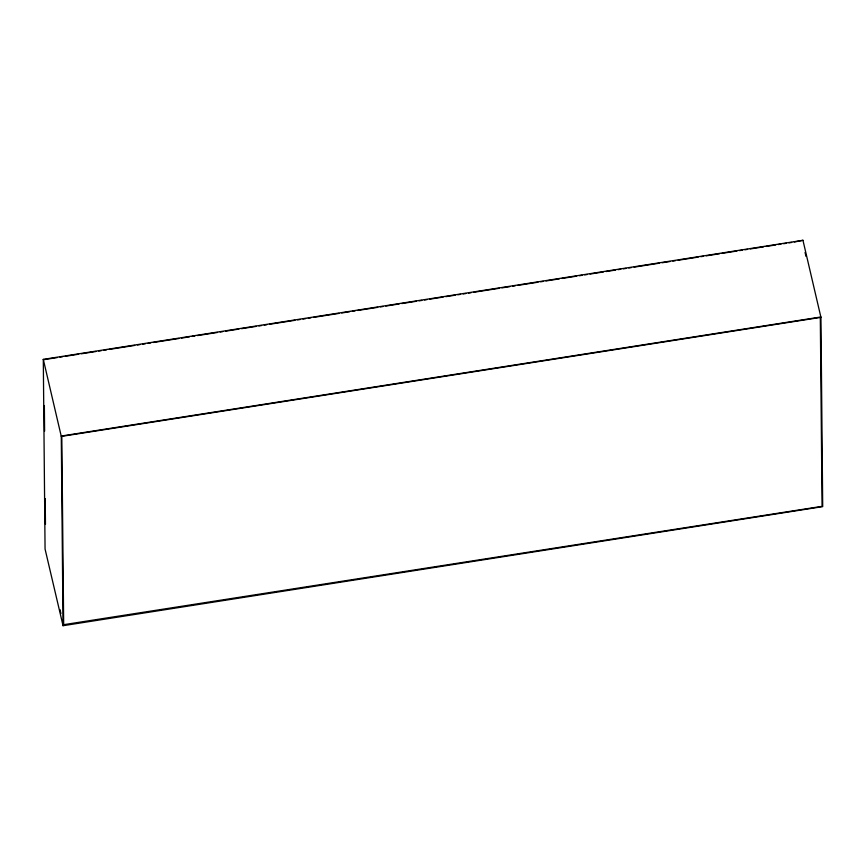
<?xml version="1.0" encoding="UTF-8"?>
<svg xmlns="http://www.w3.org/2000/svg" width="866" height="866" viewBox="0 0 866 866"><rect width="100%" height="100%" fill="white"/><g stroke="black" fill="none" stroke-linecap="round" stroke-linejoin="round"><path stroke-width="1.3" d="M43.3 359.368L802.955 240.304L820.936 317.346L61.291 436.421L43.3 359.368L45.064 549.022L63.045 625.696L822.7 506.632L820.936 316.978L61.28 436.042L63.045 625.696M43.3 359.747L57.286 357.561M59.96 357.138L62.633 356.716M65.296 356.305L78.654 354.205M81.317 353.793L96.007 351.488M98.681 351.066L101.344 350.654M104.017 350.232L106.691 349.81M109.365 349.399L134.728 345.415M137.402 345.004L140.065 344.581M142.738 344.159L145.412 343.748M148.075 343.326L150.749 342.904M153.423 342.492L178.786 338.509M181.459 338.097L189.47 336.842M192.144 336.419L194.818 335.997M197.48 335.586L217.507 332.447M220.181 332.024L222.854 331.602M225.517 331.191L238.875 329.091M241.549 328.679L256.228 326.374M258.902 325.952L261.575 325.54M264.238 325.118L266.912 324.696M269.586 324.285L294.949 320.301M297.623 319.89L300.296 319.467M302.959 319.045L305.633 318.634M308.307 318.212L310.97 317.79M313.644 317.378L339.017 313.395M341.68 312.983L349.691 311.728M352.365 311.305L355.038 310.883M357.701 310.472L377.738 307.333M380.401 306.91L383.075 306.488M385.749 306.077L399.096 303.977M401.77 303.565L416.459 301.26M419.122 300.838L421.796 300.426M424.47 300.004L427.133 299.582M429.807 299.171L443.154 297.07M445.828 296.659L455.17 295.187M457.843 294.776L460.517 294.353M463.191 293.931L465.854 293.52M468.528 293.098L471.201 292.686M473.864 292.264L499.238 288.291M501.912 287.869L509.922 286.614M512.585 286.191L515.259 285.78M517.933 285.358L537.959 282.219M540.622 281.796L543.296 281.385M545.97 280.963L559.317 278.874M561.991 278.451L576.68 276.146M579.343 275.734L582.017 275.312M584.691 274.89L587.354 274.479M590.027 274.057L603.385 271.967M606.048 271.545L615.401 270.084M618.064 269.662L620.738 269.239M623.412 268.828L626.075 268.406M628.748 267.984L631.422 267.572M634.096 267.15L659.459 263.177M662.133 262.755L670.143 261.5M672.806 261.077L675.48 260.666M678.154 260.244L698.18 257.105M700.854 256.682L703.517 256.271M706.191 255.849L719.538 253.76M722.212 253.337L736.901 251.032M739.575 250.62L742.238 250.198M744.912 249.776L747.585 249.365M750.248 248.943L763.606 246.853M766.28 246.431L775.622 244.97M778.296 244.548L780.959 244.125M783.633 243.714L786.306 243.292M788.969 242.87L791.643 242.458M794.317 242.036L802.955 240.304M63.554 624.711L822.061 506.35L820.308 317.454M805.066 252.471L805.986 256.379M61.8 435.804L63.673 625.22M60.014 609.621L60.934 613.529M44.361 405.526L44.599 431.16M45.227 498.621L45.465 524.266"/></g></svg>
